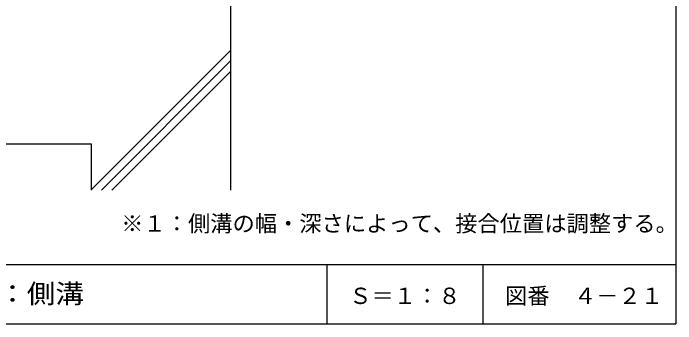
# Model space of a CAD drawing. Units: millimetres, scale not verified. Extents: x -648 to 632, y -996 to 972.
# Drawn here: x -82 to 632, y 28 to 363 of the extents above; entities that cross this region are included whole.
import ezdxf
from ezdxf.enums import TextEntityAlignment as Align

# ---------------------------------------------------------------- set-up
doc = ezdxf.new("R2010")
doc.units = ezdxf.units.MM
doc.header["$LTSCALE"] = 8
for name, color, linetype in [('4-3', 3, 'Continuous'), ('4-4', 2, 'Continuous'), ('4-A', 7, 'Continuous'), ('4-E', 4, 'Continuous'), ('F-2', 7, 'Continuous'), ('F-5', 6, 'Continuous'), ('F-7', 1, 'Continuous'), ('F-A', 7, 'Continuous')]:
    doc.layers.add(name, color=color, linetype=linetype)
doc.styles.add('HG丸ｺﾞｼｯｸM-PRO', font='')
doc.styles.add('ＭＳ ゴシック', font='')
doc.styles.get('HG丸ｺﾞｼｯｸM-PRO').set_extended_font_data('HG丸ｺﾞｼｯｸM-PRO')
doc.styles.get('ＭＳ ゴシック').set_extended_font_data('MS Gothic')

msp = doc.modelspace()

# ---------------------------------------------------------------- linework, layer by layer
at = {"layer": '4-3'}
msp.add_line((152.27, 442.227), (152.27, 172.227), dxfattribs=at)
at = {"layer": '4-4'}
msp.add_line((2.27, 222.227), (2.27, 172.227), dxfattribs=at)
msp.add_lwpolyline([(-537.73, 234.227), (-525.73, 234.227), (-521.73, 222.227), (2.27, 222.227)], dxfattribs=at)
at = {"layer": '4-E'}
for p, q in [((2.27, 172.665), (152.27, 322.665)), ((13.147, 172.227), (152.27, 311.351)), ((24.46, 172.227), (152.27, 300.037))]:
    msp.add_line(p, q, dxfattribs=at)
at = {"layer": 'F-2'}
for p, q in [((256.27, 92.227), (256.27, 28.227)), ((424.27, 92.227), (424.27, 28.227))]:
    msp.add_line(p, q, dxfattribs=at)
at = {"layer": 'F-5'}
msp.add_line((-647.73, 92.227), (632.27, 92.227), dxfattribs=at)
at = {"layer": 'F-7'}
for p in [(632.27, 972.227), (-647.73, 28.227)]:
    msp.add_line(p, (632.27, 28.227), dxfattribs=at)

# ---------------------------------------------------------------- texts
at = {"layer": '4-A', "style": 'ＭＳ ゴシック'}
msp.add_text('※１：側溝の幅・深さによって、接合位置は調整する。', height=17.6, dxfattribs=at).set_placement((34.415, 122.139), align=Align.BOTTOM_LEFT)
at = {"layer": 'F-A', "style": 'HG丸ｺﾞｼｯｸM-PRO', "width": 1.1}
msp.add_text('部位：側溝', height=20.53, dxfattribs=at).set_placement((-159.73, 44.227), align=Align.BOTTOM_LEFT)
at = {"layer": 'F-A', "style": 'HG丸ｺﾞｼｯｸM-PRO'}
for s, p in [('Ｓ＝１：８', (280.27, 44.227)), ('図番', (448.27, 44.227)), ('４－２１', (522.539, 44.227))]:
    msp.add_text(s, height=17.6, dxfattribs=at).set_placement(p, align=Align.BOTTOM_LEFT)

doc.saveas('drawing.dxf')
